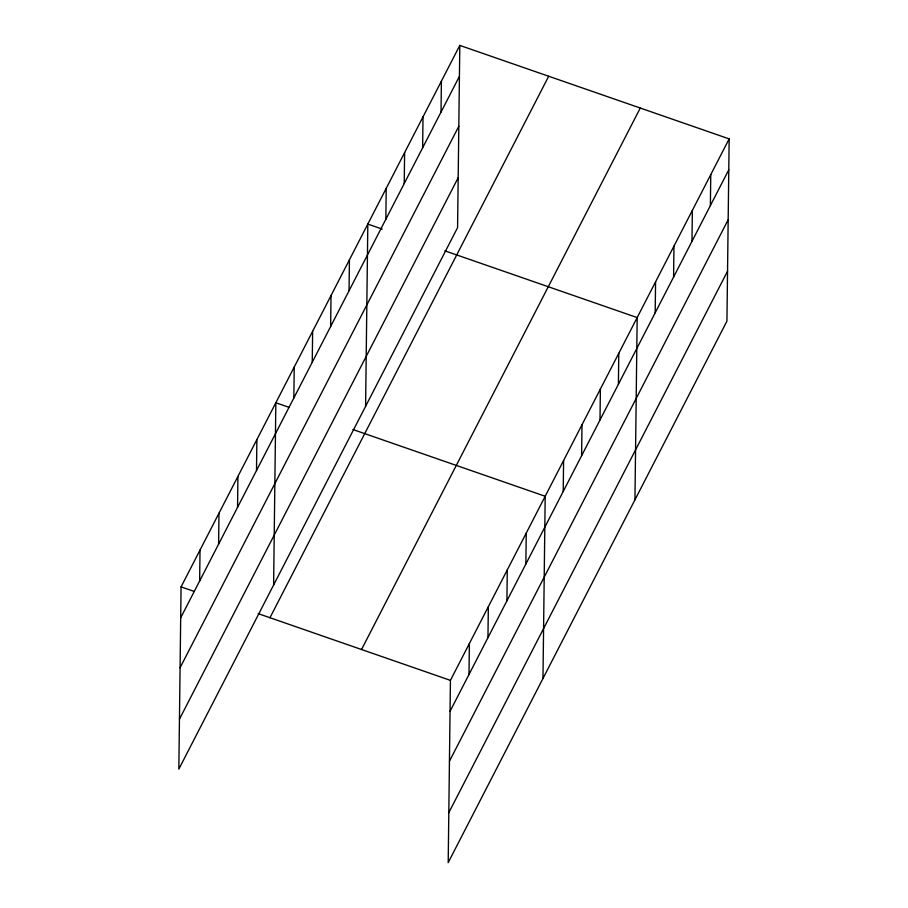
<?xml version="1.0" encoding="UTF-8"?>
<svg xmlns="http://www.w3.org/2000/svg" width="908" height="908" viewBox="0 0 908 908"><rect width="100%" height="100%" fill="white"/><g stroke="black" fill="none" stroke-linecap="round" stroke-linejoin="round"><path stroke-width="1.36" d="M459.8 45.4L181.067 586.874L178.842 769.11L457.575 227.636L459.8 45.4L729.158 138.89L726.933 321.126L448.2 862.6L450.425 680.364L729.158 138.89M199.647 580.984L200.021 550.055M218.601 544.164L218.976 513.236M237.556 507.345L237.93 476.416M256.51 470.526L256.885 439.586M273.614 585.002L275.839 402.766L288.914 407.306M293.851 397.965L294.237 367.036M312.25 362.235L312.636 331.295M330.648 326.494L331.023 295.554M349.047 290.753L349.421 259.824M365.595 406.319L367.819 224.083L382.2 229.077M385.843 219.282L386.218 188.353M404.23 183.541L404.616 152.612M422.629 147.811L423.014 116.871M441.027 112.07L441.401 81.141M469.005 674.474L469.379 643.545M487.959 637.654L488.334 606.726M506.902 600.835L507.288 569.906M525.857 564.016L526.243 533.087M542.973 678.503L545.197 496.267L352.962 429.541M563.21 491.466L563.596 460.526M581.608 455.725L581.983 424.785M600.006 419.984L600.381 389.055M618.405 384.254L618.779 353.314M634.953 499.82L637.178 317.584L444.943 250.858M655.19 312.772L655.576 281.843M673.588 277.042L673.963 246.102M691.987 241.301L692.361 210.372M710.385 205.56L710.76 174.631M180.692 617.803L459.425 76.329M180.079 667.732L458.812 126.269M179.455 719.181L458.188 177.707M269.96 617.724L548.693 76.249M361.532 649.515L640.276 108.041M450.05 711.293L728.784 169.83M449.437 761.233L728.171 219.759M448.813 812.671L727.546 271.197M181.067 586.874L194.142 591.403M258.19 613.638L450.425 680.364"/></g></svg>
